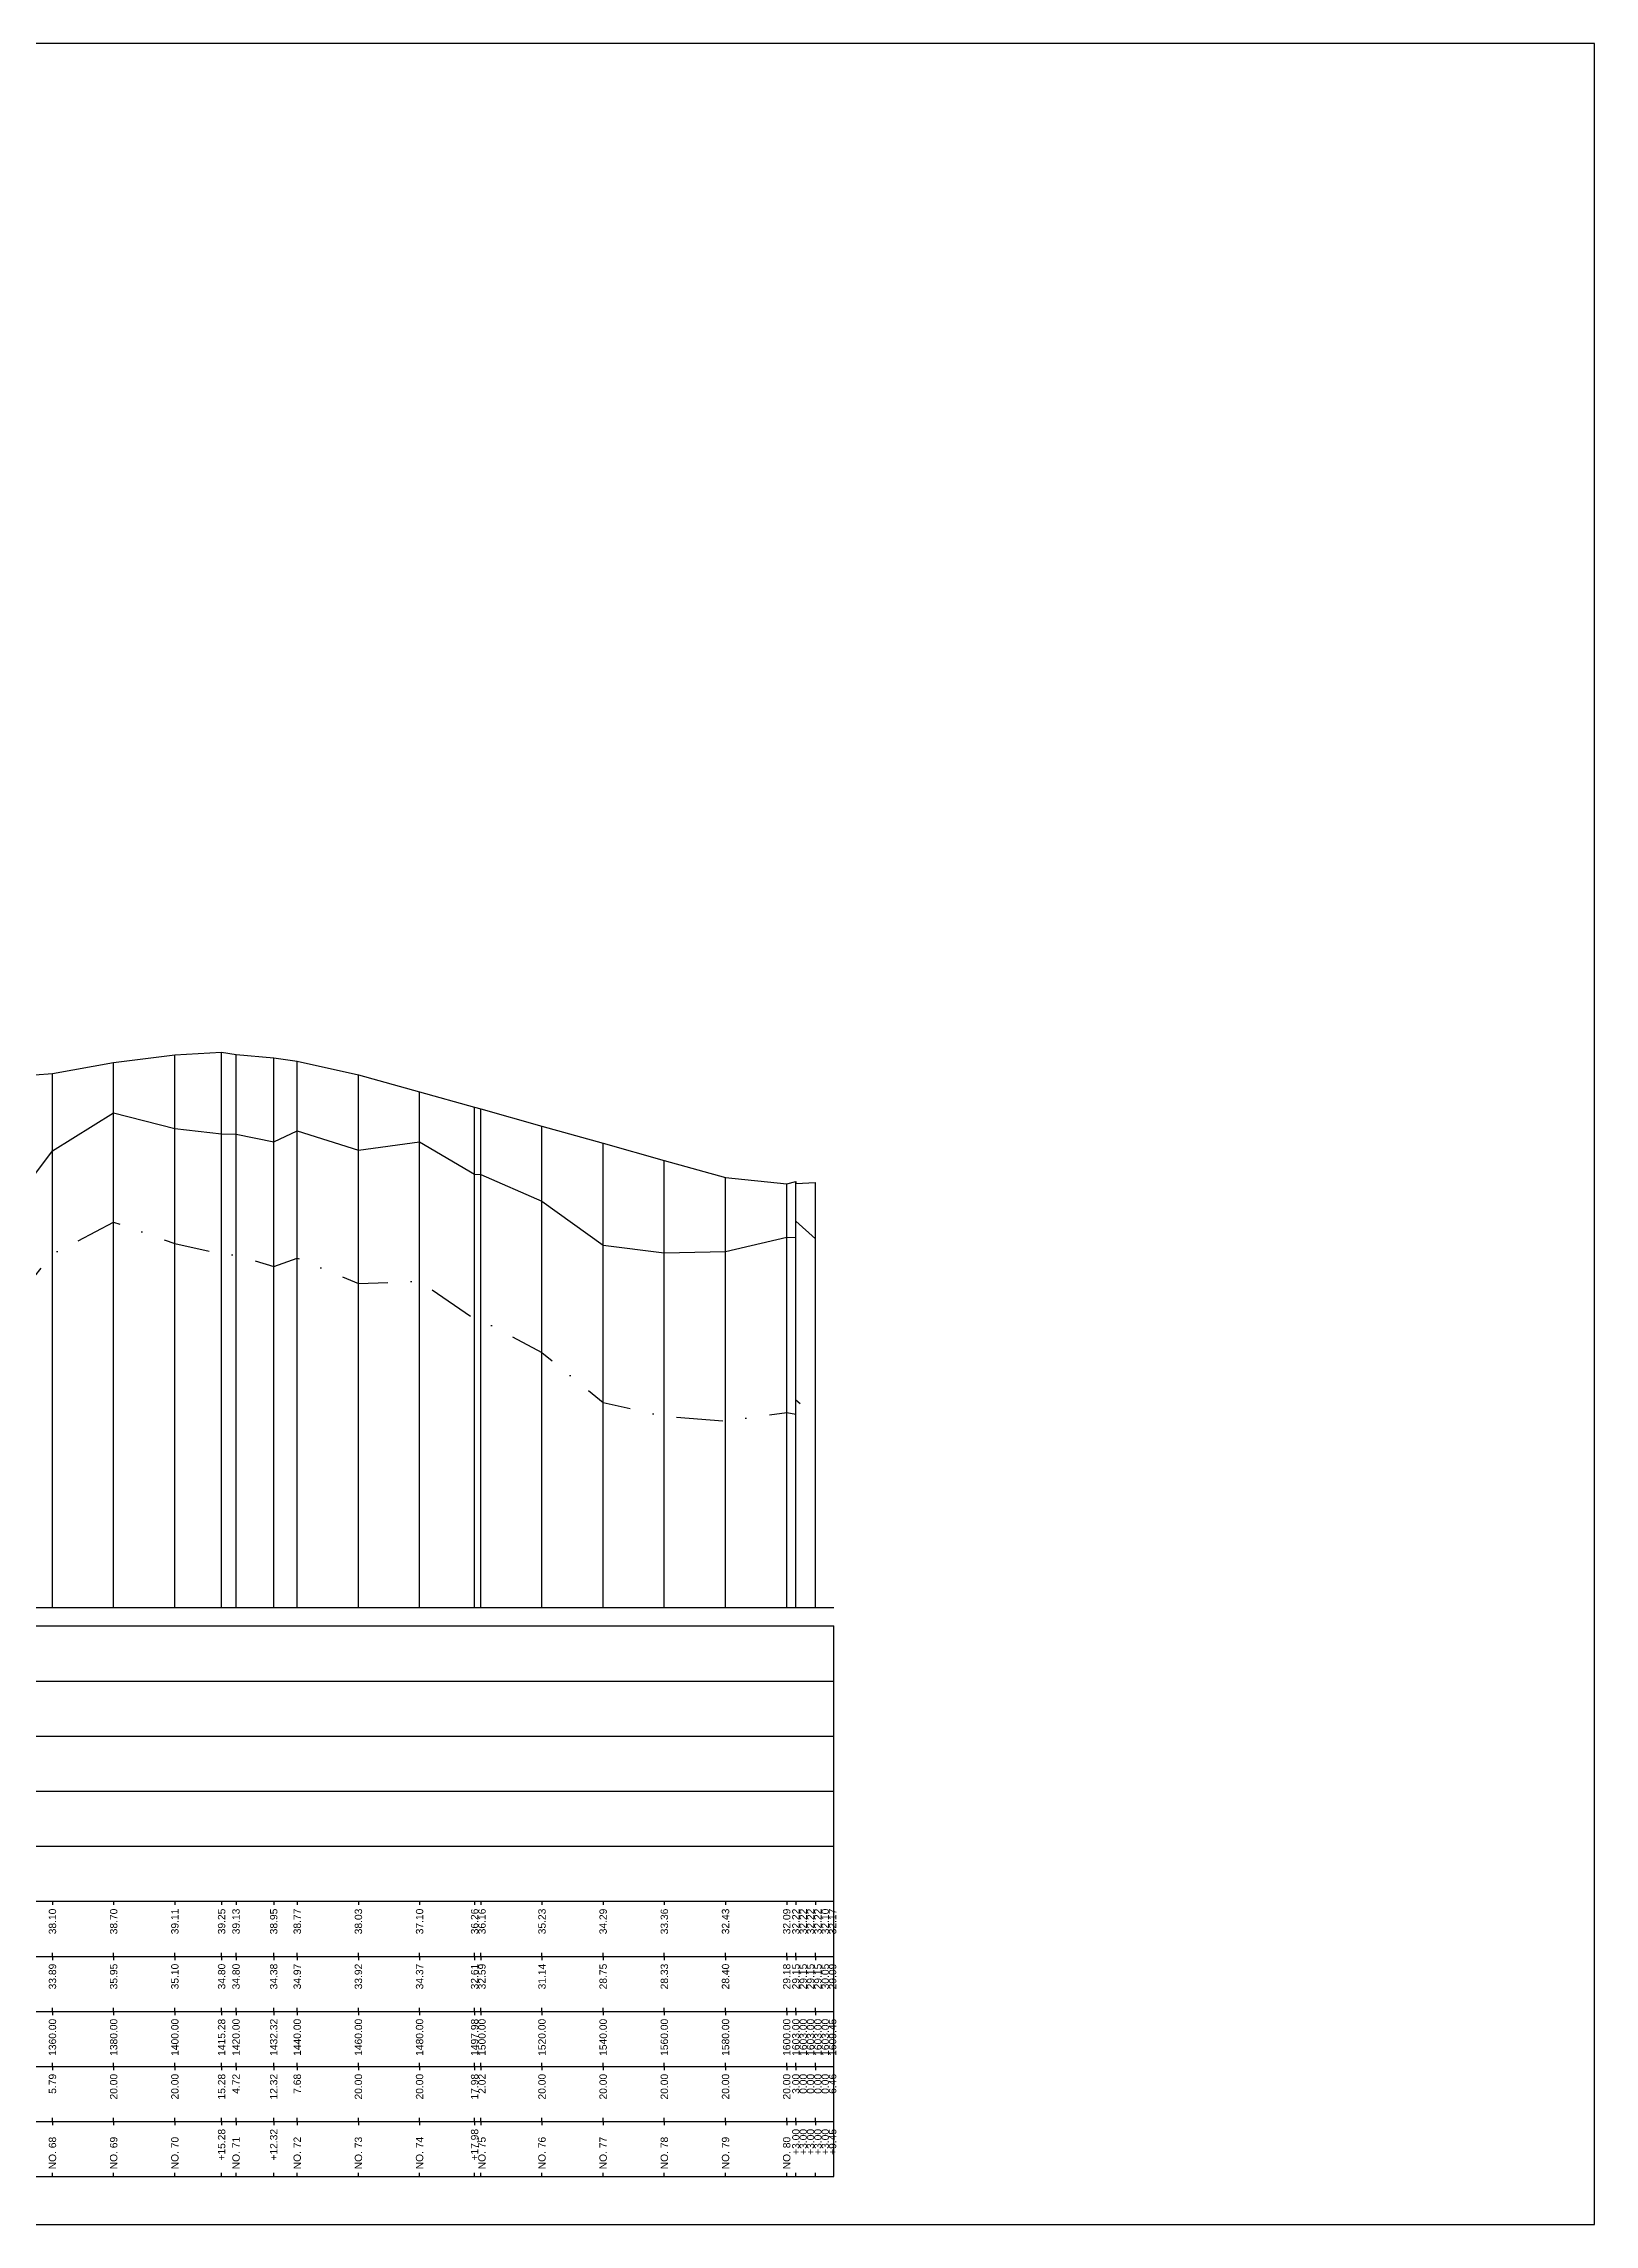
# Model space of a CAD drawing. Header units: millimetres. Extents: x -7351 to 135086, y 1419 to 5643.
# Drawn here: x 8762 to 9184, y 1419 to 2013 of the extents above; entities that cross this region are included whole.
import ezdxf
from ezdxf.enums import TextEntityAlignment as Align

# ---------------------------------------------------------------- set-up
doc = ezdxf.new("R2010")
doc.units = ezdxf.units.MM
doc.linetypes.add('DASHDOT', pattern=[25.4, 12.7, -6.35, 0, -6.35])
for name, color, linetype in [('KZ_종단_계획선', 1, 'Continuous'), ('KZ_종단_도각', 7, 'Continuous'), ('KZ_종단_수직선', 7, 'Continuous'), ('KZ_종단_암선1', 56, 'DASHDOT'), ('KZ_종단_지반선', 3, 'Continuous'), ('KZ_종단_테이블문자', 7, 'Continuous'), ('KZ_종단_테이블선', 7, 'Continuous')]:
    doc.layers.add(name, color=color, linetype=linetype)
doc.styles.get("Standard").update_dxf_attribs({"font": 'arial.ttf'})

msp = doc.modelspace()

# ---------------------------------------------------------------- linework, layer by layer
at = {"layer": 'KZ_종단_계획선'}
msp.add_lwpolyline([(8759.52, 1732.17), (8764.34, 1732.53), (8781.01, 1735.53), (8797.68, 1737.57), (8810.41, 1738.29), (8814.34, 1737.69), (8824.61, 1736.81), (8831.01, 1735.9), (8847.68, 1732.19), (8864.34, 1727.52), (8879.33, 1723.32), (8881.01, 1722.85), (8897.68, 1718.18), (8914.34, 1713.51), (8931.01, 1708.84), (8947.68, 1704.17), (8964.34, 1702.5), (8966.84, 1703.13), (8966.84, 1703.13), (8966.84, 1703.13), (8966.84, 1703.13), (8966.84, 1702.53), (8972.22, 1702.87)], dxfattribs=at)
at = {"layer": 'KZ_종단_도각'}
msp.add_lwpolyline([(8343.36, 1419.04), (9184.36, 1419.04), (9184.36, 2013.04), (8343.36, 2013.04)], close=True, dxfattribs=at)
at = {"layer": 'KZ_종단_수직선'}
for p, q in [((8781.01, 1587.04), (8781.01, 1735.53)), ((8797.68, 1587.04), (8797.68, 1737.57)), ((8810.41, 1587.04), (8810.41, 1738.29)), ((8814.34, 1587.04), (8814.34, 1737.69)), ((8824.61, 1587.04), (8824.61, 1736.81)), ((8831.01, 1587.04), (8831.01, 1735.9)), ((8764.34, 1587.04), (8764.34, 1732.53)), ((8847.68, 1587.04), (8847.68, 1732.19)), ((8864.34, 1587.04), (8864.34, 1727.52)), ((8879.33, 1587.04), (8879.33, 1723.32)), ((8881.01, 1587.04), (8881.01, 1722.85)), ((8897.68, 1587.04), (8897.68, 1718.18)), ((8914.34, 1587.04), (8914.34, 1713.51)), ((8931.01, 1587.04), (8931.01, 1708.84)), ((8947.68, 1587.04), (8947.68, 1704.17)), ((8964.34, 1587.04), (8964.34, 1702.5)), ((8966.84, 1587.04), (8966.84, 1703.13)), ((8966.84, 1587.04), (8966.84, 1703.13)), ((8966.84, 1587.04), (8966.84, 1703.13)), ((8966.84, 1587.04), (8966.84, 1703.13)), ((8966.84, 1587.04), (8966.84, 1702.53)), ((8972.22, 1587.04), (8972.22, 1702.87))]:
    msp.add_line(p, q, dxfattribs=at)
at = {"layer": 'KZ_종단_암선1', "flags": 128}
msp.add_lwpolyline([(8388.36, 1622.23), (8397.68, 1622.74), (8414.34, 1624.79), (8431.01, 1625.25), (8441.35, 1625.35), (8447.68, 1625.41), (8448.44, 1625.4), (8448.44, 1625.4), (8448.44, 1625.4), (8448.44, 1625.4), (8448.44, 1625.4), (8448.44, 1625.4), (8448.44, 1625.4), (8455.52, 1625.33), (8464.34, 1625.26), (8481.01, 1615.09), (8497.68, 1615.07), (8514.34, 1614.82), (8531.01, 1621.18), (8547.68, 1621.17), (8564.34, 1620.95), (8575.25, 1625.57), (8575.25, 1625.57), (8575.25, 1625.57), (8575.25, 1625.57), (8575.25, 1625.57), (8575.25, 1625.57), (8581.01, 1624.46), (8597.68, 1622.34), (8614.34, 1624.33), (8631.01, 1626.23), (8647.68, 1635.67), (8664.34, 1637.62), (8681.01, 1641.13), (8697.68, 1640.66), (8714.34, 1651.83), (8731.01, 1657.55), (8737.79, 1660.43), (8747.68, 1661.8), (8759.52, 1677.33), (8764.34, 1683.34), (8781.01, 1692.04), (8797.68, 1686.19), (8810.41, 1683.43), (8814.34, 1683.01), (8824.61, 1679.91), (8831.01, 1682.23), (8847.68, 1675.33), (8864.34, 1675.95), (8879.33, 1665.65), (8881.01, 1665.4), (8897.68, 1656.5), (8914.34, 1642.91), (8931.01, 1639.16), (8947.68, 1637.89), (8964.34, 1640.15), (8966.84, 1639.76), (8966.84, 1639.76), (8966.84, 1639.76), (8966.84, 1639.76), (8966.84, 1643.64), (8972.22, 1638.91)], dxfattribs=at)
at = {"layer": 'KZ_종단_지반선', "flags": 128}
msp.add_lwpolyline([(8759.52, 1704.99), (8764.34, 1711.47), (8781.01, 1721.77), (8797.68, 1717.55), (8810.41, 1716.04), (8814.34, 1716.02), (8824.61, 1713.93), (8831.01, 1716.87), (8847.68, 1711.62), (8864.34, 1713.88), (8879.33, 1705.07), (8881.01, 1704.98), (8897.68, 1697.73), (8914.34, 1685.78), (8931.01, 1683.68), (8947.68, 1684.05), (8964.34, 1687.96), (8966.84, 1687.81), (8966.84, 1687.81), (8966.84, 1687.81), (8966.84, 1687.81), (8966.84, 1692.28), (8972.22, 1687.49)], dxfattribs=at)
at = {"layer": 'KZ_종단_테이블선'}
for p, q in [((8368.36, 1587.04), (8977.22, 1587.04)), ((8368.36, 1582.04), (8977.22, 1582.04)), ((8977.22, 1567.04), (8977.22, 1582.04)), ((8368.36, 1567.04), (8977.22, 1567.04)), ((8977.22, 1552.04), (8977.22, 1567.04)), ((8368.36, 1552.04), (8977.22, 1552.04)), ((8977.22, 1537.04), (8977.22, 1552.04)), ((8368.36, 1537.04), (8977.22, 1537.04)), ((8977.22, 1522.04), (8977.22, 1537.04)), ((8368.36, 1522.04), (8977.22, 1522.04)), ((8977.22, 1507.04), (8977.22, 1522.04)), ((8368.36, 1507.04), (8977.22, 1507.04)), ((8764.34, 1507.04), (8764.34, 1506.04)), ((8781.01, 1507.04), (8781.01, 1506.04)), ((8797.68, 1507.04), (8797.68, 1506.04)), ((8810.41, 1507.04), (8810.41, 1506.04)), ((8814.34, 1507.04), (8814.34, 1506.04)), ((8824.61, 1507.04), (8824.61, 1506.04)), ((8831.01, 1507.04), (8831.01, 1506.04)), ((8847.68, 1507.04), (8847.68, 1506.04)), ((8864.34, 1507.04), (8864.34, 1506.04)), ((8879.33, 1507.04), (8879.33, 1506.04)), ((8881.01, 1507.04), (8881.01, 1506.04)), ((8897.68, 1507.04), (8897.68, 1506.04)), ((8914.34, 1507.04), (8914.34, 1506.04)), ((8931.01, 1507.04), (8931.01, 1506.04)), ((8947.68, 1507.04), (8947.68, 1506.04)), ((8964.34, 1507.04), (8964.34, 1506.04)), ((8966.84, 1507.04), (8966.84, 1506.04)), ((8966.84, 1507.04), (8966.84, 1506.04)), ((8966.84, 1507.04), (8966.84, 1506.04)), ((8966.84, 1507.04), (8966.84, 1506.04)), ((8966.84, 1507.04), (8966.84, 1506.04)), ((8972.22, 1507.04), (8972.22, 1506.04)), ((8977.22, 1492.04), (8977.22, 1507.04)), ((8368.36, 1492.04), (8977.22, 1492.04)), ((8764.34, 1492.04), (8764.34, 1493.04)), ((8764.34, 1492.04), (8764.34, 1491.04)), ((8781.01, 1492.04), (8781.01, 1493.04)), ((8781.01, 1492.04), (8781.01, 1491.04)), ((8797.68, 1492.04), (8797.68, 1493.04)), ((8797.68, 1492.04), (8797.68, 1491.04)), ((8810.41, 1492.04), (8810.41, 1493.04)), ((8810.41, 1492.04), (8810.41, 1491.04)), ((8814.34, 1492.04), (8814.34, 1493.04)), ((8814.34, 1492.04), (8814.34, 1491.04)), ((8824.61, 1492.04), (8824.61, 1493.04)), ((8824.61, 1492.04), (8824.61, 1491.04)), ((8831.01, 1492.04), (8831.01, 1493.04)), ((8831.01, 1492.04), (8831.01, 1491.04)), ((8847.68, 1492.04), (8847.68, 1493.04)), ((8847.68, 1492.04), (8847.68, 1491.04)), ((8864.34, 1492.04), (8864.34, 1493.04)), ((8864.34, 1492.04), (8864.34, 1491.04)), ((8879.33, 1492.04), (8879.33, 1493.04)), ((8879.33, 1492.04), (8879.33, 1491.04)), ((8881.01, 1492.04), (8881.01, 1493.04)), ((8881.01, 1492.04), (8881.01, 1491.04)), ((8897.68, 1492.04), (8897.68, 1493.04)), ((8897.68, 1492.04), (8897.68, 1491.04)), ((8914.34, 1492.04), (8914.34, 1493.04)), ((8914.34, 1492.04), (8914.34, 1491.04)), ((8931.01, 1492.04), (8931.01, 1493.04)), ((8931.01, 1492.04), (8931.01, 1491.04)), ((8947.68, 1492.04), (8947.68, 1493.04)), ((8947.68, 1492.04), (8947.68, 1491.04)), ((8964.34, 1492.04), (8964.34, 1493.04)), ((8964.34, 1492.04), (8964.34, 1491.04)), ((8966.84, 1492.04), (8966.84, 1493.04)), ((8966.84, 1492.04), (8966.84, 1493.04)), ((8966.84, 1492.04), (8966.84, 1493.04)), ((8966.84, 1492.04), (8966.84, 1493.04)), ((8966.84, 1492.04), (8966.84, 1493.04)), ((8966.84, 1492.04), (8966.84, 1491.04)), ((8966.84, 1492.04), (8966.84, 1491.04)), ((8966.84, 1492.04), (8966.84, 1491.04)), ((8966.84, 1492.04), (8966.84, 1491.04)), ((8966.84, 1492.04), (8966.84, 1491.04)), ((8972.22, 1492.04), (8972.22, 1493.04)), ((8972.22, 1492.04), (8972.22, 1491.04)), ((8977.22, 1477.04), (8977.22, 1492.04)), ((8368.36, 1477.04), (8977.22, 1477.04)), ((8764.34, 1477.04), (8764.34, 1478.04)), ((8764.34, 1477.04), (8764.34, 1476.04)), ((8781.01, 1477.04), (8781.01, 1478.04)), ((8781.01, 1477.04), (8781.01, 1476.04)), ((8797.68, 1477.04), (8797.68, 1478.04)), ((8797.68, 1477.04), (8797.68, 1476.04)), ((8810.41, 1477.04), (8810.41, 1478.04)), ((8810.41, 1477.04), (8810.41, 1476.04)), ((8814.34, 1477.04), (8814.34, 1478.04)), ((8814.34, 1477.04), (8814.34, 1476.04)), ((8824.61, 1477.04), (8824.61, 1478.04)), ((8824.61, 1477.04), (8824.61, 1476.04)), ((8831.01, 1477.04), (8831.01, 1478.04)), ((8831.01, 1477.04), (8831.01, 1476.04)), ((8847.68, 1477.04), (8847.68, 1478.04)), ((8847.68, 1477.04), (8847.68, 1476.04)), ((8864.34, 1477.04), (8864.34, 1478.04)), ((8864.34, 1477.04), (8864.34, 1476.04)), ((8879.33, 1477.04), (8879.33, 1478.04)), ((8879.33, 1477.04), (8879.33, 1476.04)), ((8881.01, 1477.04), (8881.01, 1478.04)), ((8881.01, 1477.04), (8881.01, 1476.04)), ((8897.68, 1477.04), (8897.68, 1478.04)), ((8897.68, 1477.04), (8897.68, 1476.04)), ((8914.34, 1477.04), (8914.34, 1478.04)), ((8914.34, 1477.04), (8914.34, 1476.04)), ((8931.01, 1477.04), (8931.01, 1478.04)), ((8931.01, 1477.04), (8931.01, 1476.04)), ((8947.68, 1477.04), (8947.68, 1478.04)), ((8947.68, 1477.04), (8947.68, 1476.04)), ((8964.34, 1477.04), (8964.34, 1478.04)), ((8964.34, 1477.04), (8964.34, 1476.04)), ((8966.84, 1477.04), (8966.84, 1478.04)), ((8966.84, 1477.04), (8966.84, 1478.04)), ((8966.84, 1477.04), (8966.84, 1478.04)), ((8966.84, 1477.04), (8966.84, 1478.04)), ((8966.84, 1477.04), (8966.84, 1478.04)), ((8966.84, 1477.04), (8966.84, 1476.04)), ((8966.84, 1477.04), (8966.84, 1476.04)), ((8966.84, 1477.04), (8966.84, 1476.04)), ((8966.84, 1477.04), (8966.84, 1476.04)), ((8966.84, 1477.04), (8966.84, 1476.04)), ((8972.22, 1477.04), (8972.22, 1478.04)), ((8972.22, 1477.04), (8972.22, 1476.04)), ((8977.22, 1462.04), (8977.22, 1477.04)), ((8368.36, 1462.04), (8977.22, 1462.04)), ((8764.34, 1462.04), (8764.34, 1463.04)), ((8764.34, 1462.04), (8764.34, 1461.04)), ((8781.01, 1462.04), (8781.01, 1463.04)), ((8781.01, 1462.04), (8781.01, 1461.04)), ((8797.68, 1462.04), (8797.68, 1463.04)), ((8797.68, 1462.04), (8797.68, 1461.04)), ((8810.41, 1462.04), (8810.41, 1463.04)), ((8810.41, 1462.04), (8810.41, 1461.04)), ((8814.34, 1462.04), (8814.34, 1463.04)), ((8814.34, 1462.04), (8814.34, 1461.04)), ((8824.61, 1462.04), (8824.61, 1463.04)), ((8824.61, 1462.04), (8824.61, 1461.04)), ((8831.01, 1462.04), (8831.01, 1463.04)), ((8831.01, 1462.04), (8831.01, 1461.04)), ((8847.68, 1462.04), (8847.68, 1463.04)), ((8847.68, 1462.04), (8847.68, 1461.04)), ((8864.34, 1462.04), (8864.34, 1463.04)), ((8864.34, 1462.04), (8864.34, 1461.04)), ((8879.33, 1462.04), (8879.33, 1463.04)), ((8879.33, 1462.04), (8879.33, 1461.04)), ((8881.01, 1462.04), (8881.01, 1463.04)), ((8881.01, 1462.04), (8881.01, 1461.04)), ((8897.68, 1462.04), (8897.68, 1463.04)), ((8897.68, 1462.04), (8897.68, 1461.04)), ((8914.34, 1462.04), (8914.34, 1463.04)), ((8914.34, 1462.04), (8914.34, 1461.04)), ((8931.01, 1462.04), (8931.01, 1463.04)), ((8931.01, 1462.04), (8931.01, 1461.04)), ((8947.68, 1462.04), (8947.68, 1463.04)), ((8947.68, 1462.04), (8947.68, 1461.04)), ((8964.34, 1462.04), (8964.34, 1463.04)), ((8964.34, 1462.04), (8964.34, 1461.04)), ((8966.84, 1462.04), (8966.84, 1463.04)), ((8966.84, 1462.04), (8966.84, 1463.04)), ((8966.84, 1462.04), (8966.84, 1463.04)), ((8966.84, 1462.04), (8966.84, 1463.04)), ((8966.84, 1462.04), (8966.84, 1463.04)), ((8966.84, 1462.04), (8966.84, 1461.04)), ((8966.84, 1462.04), (8966.84, 1461.04)), ((8966.84, 1462.04), (8966.84, 1461.04)), ((8966.84, 1462.04), (8966.84, 1461.04)), ((8966.84, 1462.04), (8966.84, 1461.04)), ((8972.22, 1462.04), (8972.22, 1463.04)), ((8972.22, 1462.04), (8972.22, 1461.04)), ((8977.22, 1447.04), (8977.22, 1462.04)), ((8368.36, 1447.04), (8977.22, 1447.04)), ((8764.34, 1447.04), (8764.34, 1448.04)), ((8764.34, 1447.04), (8764.34, 1446.04)), ((8781.01, 1447.04), (8781.01, 1448.04)), ((8781.01, 1447.04), (8781.01, 1446.04)), ((8797.68, 1447.04), (8797.68, 1448.04)), ((8797.68, 1447.04), (8797.68, 1446.04)), ((8810.41, 1447.04), (8810.41, 1448.04)), ((8810.41, 1447.04), (8810.41, 1446.04)), ((8814.34, 1447.04), (8814.34, 1448.04)), ((8814.34, 1447.04), (8814.34, 1446.04)), ((8824.61, 1447.04), (8824.61, 1448.04)), ((8824.61, 1447.04), (8824.61, 1446.04)), ((8831.01, 1447.04), (8831.01, 1448.04)), ((8831.01, 1447.04), (8831.01, 1446.04)), ((8847.68, 1447.04), (8847.68, 1448.04)), ((8847.68, 1447.04), (8847.68, 1446.04)), ((8864.34, 1447.04), (8864.34, 1448.04)), ((8864.34, 1447.04), (8864.34, 1446.04)), ((8879.33, 1447.04), (8879.33, 1448.04)), ((8879.33, 1447.04), (8879.33, 1446.04)), ((8881.01, 1447.04), (8881.01, 1448.04)), ((8881.01, 1447.04), (8881.01, 1446.04)), ((8897.68, 1447.04), (8897.68, 1448.04)), ((8897.68, 1447.04), (8897.68, 1446.04)), ((8914.34, 1447.04), (8914.34, 1448.04)), ((8914.34, 1447.04), (8914.34, 1446.04)), ((8931.01, 1447.04), (8931.01, 1448.04)), ((8931.01, 1447.04), (8931.01, 1446.04)), ((8947.68, 1447.04), (8947.68, 1448.04)), ((8947.68, 1447.04), (8947.68, 1446.04)), ((8964.34, 1447.04), (8964.34, 1448.04)), ((8964.34, 1447.04), (8964.34, 1446.04)), ((8966.84, 1447.04), (8966.84, 1448.04)), ((8966.84, 1447.04), (8966.84, 1448.04)), ((8966.84, 1447.04), (8966.84, 1448.04)), ((8966.84, 1447.04), (8966.84, 1448.04)), ((8966.84, 1447.04), (8966.84, 1448.04)), ((8966.84, 1447.04), (8966.84, 1446.04)), ((8966.84, 1447.04), (8966.84, 1446.04)), ((8966.84, 1447.04), (8966.84, 1446.04)), ((8966.84, 1447.04), (8966.84, 1446.04)), ((8966.84, 1447.04), (8966.84, 1446.04)), ((8972.22, 1447.04), (8972.22, 1448.04)), ((8972.22, 1447.04), (8972.22, 1446.04)), ((8977.22, 1432.04), (8977.22, 1447.04)), ((8368.36, 1432.04), (8977.22, 1432.04)), ((8764.34, 1432.04), (8764.34, 1433.04)), ((8781.01, 1432.04), (8781.01, 1433.04)), ((8797.68, 1432.04), (8797.68, 1433.04)), ((8810.41, 1432.04), (8810.41, 1433.04)), ((8814.34, 1432.04), (8814.34, 1433.04)), ((8824.61, 1432.04), (8824.61, 1433.04)), ((8831.01, 1432.04), (8831.01, 1433.04)), ((8847.68, 1432.04), (8847.68, 1433.04)), ((8864.34, 1432.04), (8864.34, 1433.04)), ((8879.33, 1432.04), (8879.33, 1433.04)), ((8881.01, 1432.04), (8881.01, 1433.04)), ((8897.68, 1432.04), (8897.68, 1433.04)), ((8914.34, 1432.04), (8914.34, 1433.04)), ((8931.01, 1432.04), (8931.01, 1433.04)), ((8947.68, 1432.04), (8947.68, 1433.04)), ((8964.34, 1432.04), (8964.34, 1433.04)), ((8966.84, 1432.04), (8966.84, 1433.04)), ((8966.84, 1432.04), (8966.84, 1433.04)), ((8966.84, 1432.04), (8966.84, 1433.04)), ((8966.84, 1432.04), (8966.84, 1433.04)), ((8966.84, 1432.04), (8966.84, 1433.04)), ((8972.22, 1432.04), (8972.22, 1433.04))]:
    msp.add_line(p, q, dxfattribs=at)

# ---------------------------------------------------------------- texts
at = {"layer": 'KZ_종단_테이블문자'}
for s, p in [('38.10', (8764.34, 1505.04)), ('38.70', (8781.01, 1505.04)), ('39.11', (8797.68, 1505.04)), ('39.25', (8810.41, 1505.04)), ('39.13', (8814.34, 1505.04)), ('38.95', (8824.61, 1505.04)), ('38.77', (8831.01, 1505.04)), ('38.03', (8847.68, 1505.04)), ('37.10', (8864.34, 1505.04)), ('36.26', (8879.33, 1505.04)), ('36.16', (8881.33, 1505.04)), ('35.23', (8897.68, 1505.04)), ('34.29', (8914.34, 1505.04)), ('33.36', (8931.01, 1505.04)), ('32.43', (8947.68, 1505.04)), ('32.09', (8964.34, 1505.04)), ('32.22', (8966.84, 1505.04)), ('32.22', (8968.84, 1505.04)), ('32.22', (8970.84, 1505.04)), ('32.22', (8972.84, 1505.04)), ('32.10', (8974.84, 1505.04)), ('32.17', (8976.84, 1505.04)), ('33.89', (8764.34, 1490.04)), ('35.95', (8781.01, 1490.04)), ('35.10', (8797.68, 1490.04)), ('34.80', (8810.41, 1490.04)), ('34.80', (8814.34, 1490.04)), ('34.38', (8824.61, 1490.04)), ('34.97', (8831.01, 1490.04)), ('33.92', (8847.68, 1490.04)), ('34.37', (8864.34, 1490.04)), ('32.61', (8879.33, 1490.04)), ('32.59', (8881.33, 1490.04)), ('31.14', (8897.68, 1490.04)), ('28.75', (8914.34, 1490.04)), ('28.33', (8931.01, 1490.04)), ('28.40', (8947.68, 1490.04)), ('29.18', (8964.34, 1490.04)), ('29.15', (8966.84, 1490.04)), ('29.15', (8968.84, 1490.04)), ('29.15', (8970.84, 1490.04)), ('29.15', (8972.84, 1490.04)), ('30.05', (8974.84, 1490.04)), ('29.09', (8976.84, 1490.04)), ('1360.00', (8764.34, 1475.04)), ('1380.00', (8781.01, 1475.04)), ('1400.00', (8797.68, 1475.04)), ('1415.28', (8810.41, 1475.04)), ('1420.00', (8814.34, 1475.04)), ('1432.32', (8824.61, 1475.04)), ('1440.00', (8831.01, 1475.04)), ('1460.00', (8847.68, 1475.04)), ('1480.00', (8864.34, 1475.04)), ('1497.98', (8879.33, 1475.04)), ('1500.00', (8881.33, 1475.04)), ('1520.00', (8897.68, 1475.04)), ('1540.00', (8914.34, 1475.04)), ('1560.00', (8931.01, 1475.04)), ('1580.00', (8947.68, 1475.04)), ('1600.00', (8964.34, 1475.04)), ('1603.00', (8966.84, 1475.04)), ('1603.00', (8968.84, 1475.04)), ('1603.00', (8970.84, 1475.04)), ('1603.00', (8972.84, 1475.04)), ('1603.00', (8974.84, 1475.04)), ('1609.45', (8976.84, 1475.04)), ('5.79', (8764.34, 1460.04)), ('20.00', (8781.01, 1460.04)), ('20.00', (8797.68, 1460.04)), ('15.28', (8810.41, 1460.04)), ('4.72', (8814.34, 1460.04)), ('12.32', (8824.61, 1460.04)), ('7.68', (8831.01, 1460.04)), ('20.00', (8847.68, 1460.04)), ('20.00', (8864.34, 1460.04)), ('17.98', (8879.33, 1460.04)), ('2.02', (8881.33, 1460.04)), ('20.00', (8897.68, 1460.04)), ('20.00', (8914.34, 1460.04)), ('20.00', (8931.01, 1460.04)), ('20.00', (8947.68, 1460.04)), ('20.00', (8964.34, 1460.04)), ('3.00', (8966.84, 1460.04)), ('0.00', (8968.84, 1460.04)), ('0.00', (8970.84, 1460.04)), ('0.00', (8972.84, 1460.04)), ('0.00', (8974.84, 1460.04)), ('6.46', (8976.84, 1460.04)), ('+15.28', (8810.41, 1445.04)), ('+12.32', (8824.61, 1445.04)), ('+17.98', (8879.33, 1445.04)), ('+3.00', (8966.84, 1445.04)), ('+3.00', (8968.84, 1445.04)), ('+3.00', (8970.84, 1445.04)), ('+3.00', (8972.84, 1445.04)), ('+3.00', (8974.84, 1445.04)), ('+9.45', (8976.84, 1445.04))]:
    msp.add_text(s, height=2, rotation=90, dxfattribs=at).set_placement(p, align=Align.MIDDLE_RIGHT)
for s, p in [('NO. 68', (8764.34, 1434.04)), ('NO. 69', (8781.01, 1434.04)), ('NO. 70', (8797.68, 1434.04)), ('NO. 71', (8814.34, 1434.04)), ('NO. 72', (8831.01, 1434.04)), ('NO. 73', (8847.68, 1434.04)), ('NO. 74', (8864.34, 1434.04)), ('NO. 75', (8881.33, 1434.04)), ('NO. 76', (8897.68, 1434.04)), ('NO. 77', (8914.34, 1434.04)), ('NO. 78', (8931.01, 1434.04)), ('NO. 79', (8947.68, 1434.04)), ('NO. 80', (8964.34, 1434.04))]:
    msp.add_text(s, height=2, rotation=90, dxfattribs=at).set_placement(p, align=Align.MIDDLE_LEFT)

doc.saveas('drawing.dxf')
